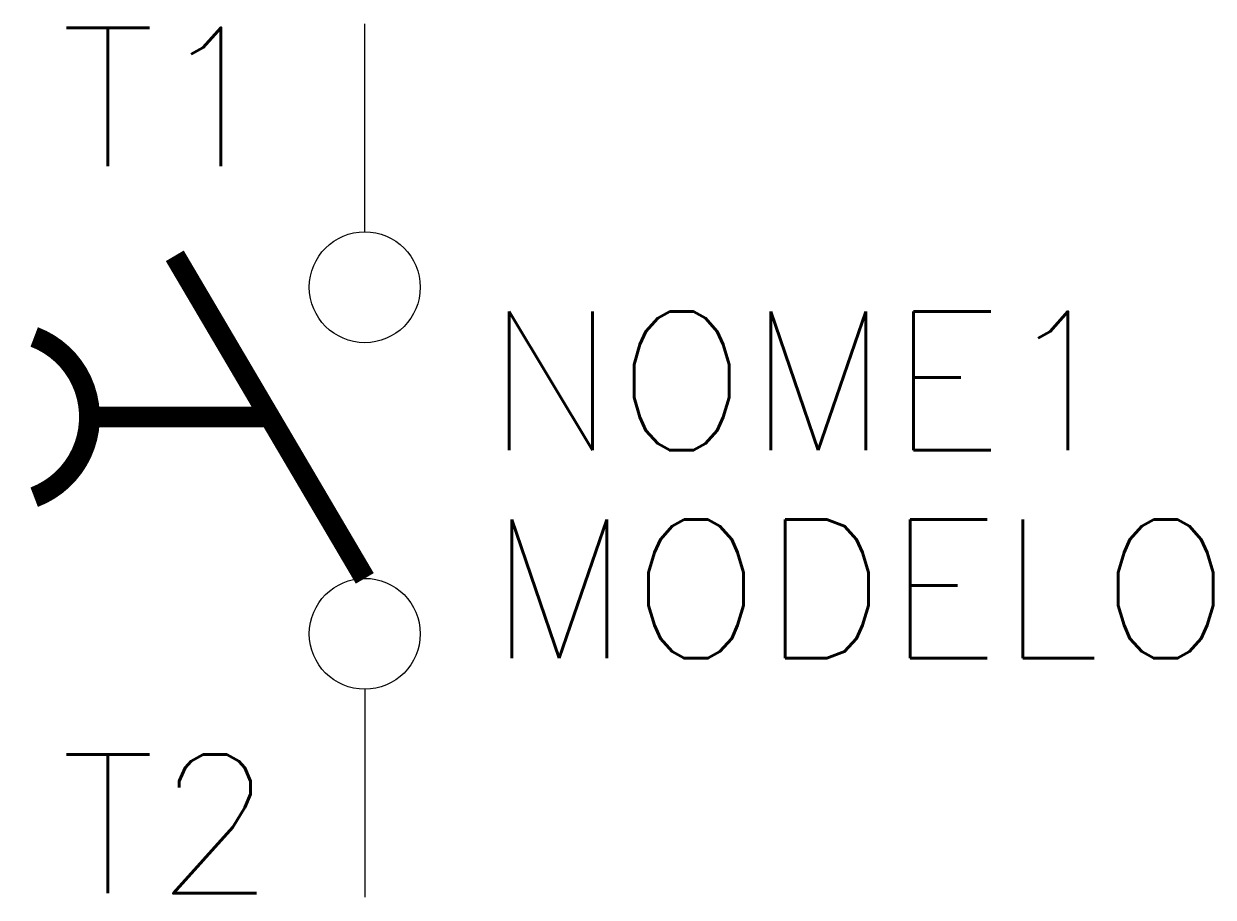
# Model space of a CAD drawing. Extents: x 387.1 to 404.2, y 179 to 191.6.
import ezdxf
from ezdxf.enums import TextEntityAlignment as Align

# ---------------------------------------------------------------- set-up
doc = ezdxf.new("R2010")
doc.units = 0
doc.header["$MEASUREMENT"] = 0
doc.layers.get('0').update_dxf_attribs({"linetype": 'CONTINUOUS'})
doc.styles.add('ROMANS', font='romans')

# ---------------------------------------------------------------- blocks, each defined once
blk = doc.blocks.new('CON3')
blk.add_circle((0, 0), 1)

msp = doc.modelspace()

# ---------------------------------------------------------------- linework, layer by layer
for p, q in [((392.006, 188.594), (392.006, 191.594)), ((392.006, 181.994), (392.006, 178.994))]:
    msp.add_line(p, q)
at = {"const_width": 0.3}
for points in [[(389.266, 188.247), (392.006, 183.594)], [(390.636, 185.921), (388.036, 185.921)]]:
    msp.add_lwpolyline(points, dxfattribs=at)
msp.add_lwpolyline([(387.239, 187.077, -0.689515), (387.239, 184.765)], format="xyb", dxfattribs=at)

# ---------------------------------------------------------------- block references
at = {"xscale": 0.8000000000000114, "yscale": 0.8000000000000114, "zscale": 0.8000000000000114}
msp.add_blockref('CON3', (392.006, 187.794), dxfattribs=at)
at = {"xscale": 0.8000000000000114, "yscale": 0.8000000000000114, "zscale": 0.8000000000000114, "rotation": 180}
msp.add_blockref('CON3', (392.006, 182.794), dxfattribs=at)

# ---------------------------------------------------------------- texts
at = {"lineweight": -3, "style": 'ROMANS'}
for tag, p in [('T1', (390.703, 190.538)), ('T2', (390.703, 180.051))]:
    msp.add_attdef(tag, text='', height=2, dxfattribs=at).set_placement(p, align=Align.MIDDLE_RIGHT)
for tag, p in [('NOME1', (393.745, 186.442)), ('MODELO', (393.782, 183.442))]:
    msp.add_attdef(tag, text='', height=2, dxfattribs=at).set_placement(p, align=Align.MIDDLE_LEFT)

doc.saveas('drawing.dxf')
